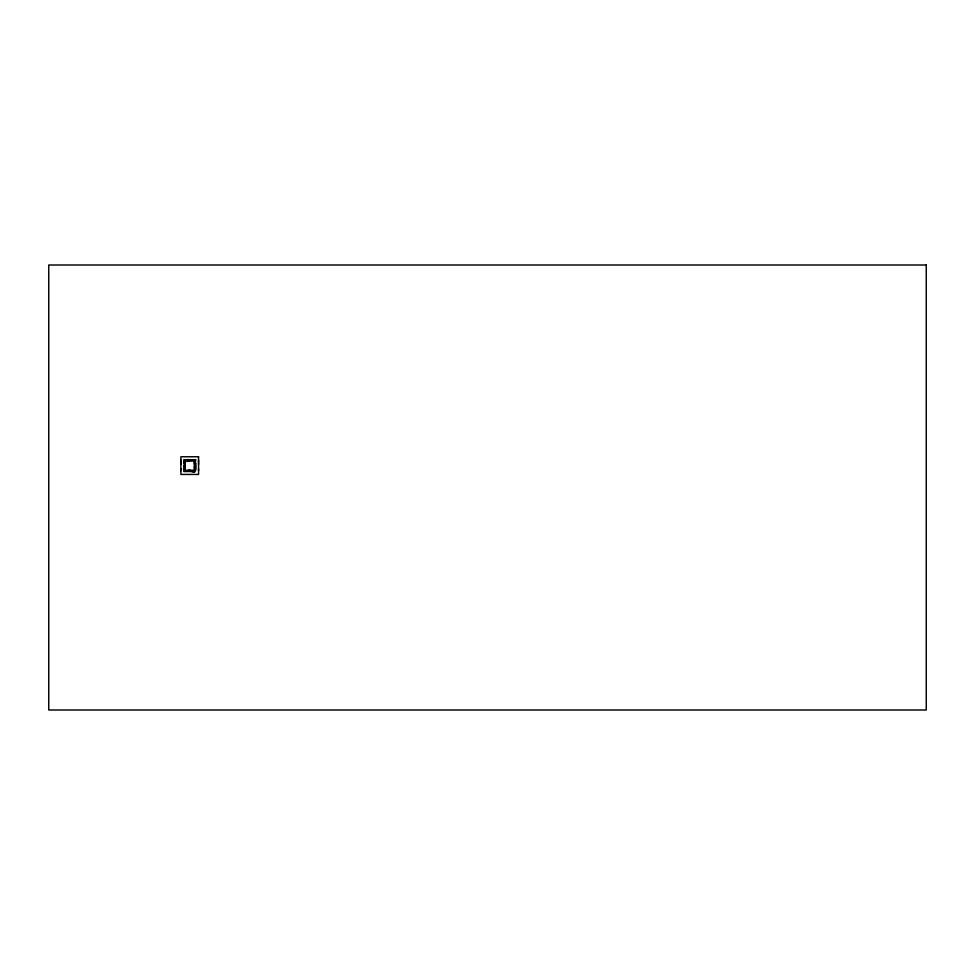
<?xml version="1.0" encoding="UTF-8"?>
<svg xmlns="http://www.w3.org/2000/svg" width="975" height="975" viewBox="0 0 975 975"><rect width="100%" height="100%" fill="white"/><g stroke="black" fill="none" stroke-linecap="round" stroke-linejoin="round"><path stroke-width="1.46" d="M180.887 470.693L180.887 468.731M180.887 464.429L180.887 462.455M180.887 461.931L180.887 460.09M183.8 465.599L183.8 471.522L185.177 471.522M183.8 463.6L183.8 459.676L195.646 459.7M185.043 468.293L185.043 466.208M185.043 465.599L185.043 462.004M185.043 461.431L194.403 460.919L194.403 470.279L185.043 470.279L185.043 460.919M194.403 468.293L194.403 466.208M194.403 464.344L194.403 462.954M194.403 462.893L194.403 462.004C196.048 459.444 197.962 476.19 191.746 471.522M194.403 460.919L195.646 463.6M198.559 470.693L198.559 468.731M198.559 464.429L198.559 462.455M198.559 461.931L198.559 460.09M194.001 471.522L193.867 470.279L193.147 471.522M185.043 469.182L183.8 469.877M183.8 469.024L185.031 469.743M187.724 459.676L188.102 459.542M188.467 460.919L189.113 460.919M188.467 470.279L189.113 470.279M189.723 470.279L190.344 470.279M185.445 471.522L191.722 471.522M195.646 461.321L195.646 459.676M184.275 461.882A64.667 0.963 -90 0 1 184.275 465.831M926.25 265.005L48.75 265.005L48.75 709.995L926.25 709.995L926.25 265.005M198.559 456.763L180.887 456.763L180.887 474.435L198.559 474.435L198.559 456.763"/></g></svg>
